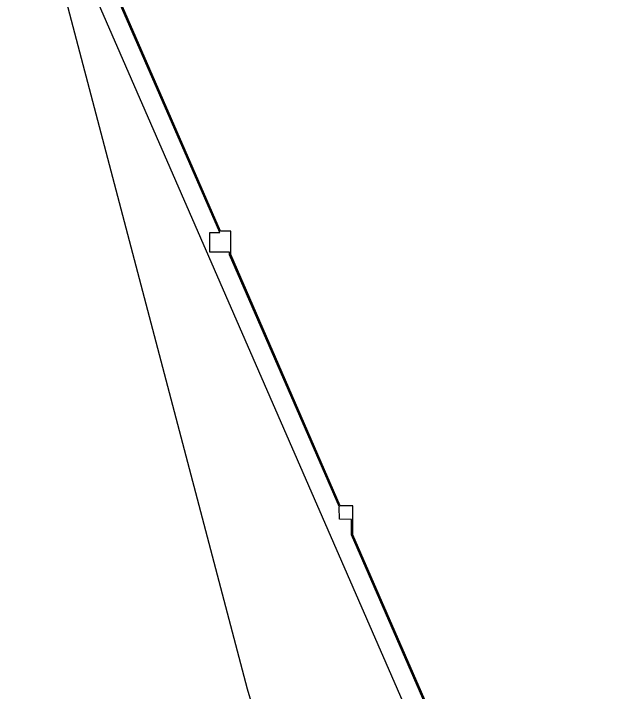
# Model space of a CAD drawing. Header units: millimetres. Extents: x -26983 to 60590, y 825 to 42375.
# Drawn here: x 55604 to 56085, y 17347 to 17886 of the extents above; entities that cross this region are included whole.
import ezdxf

# ---------------------------------------------------------------- set-up
doc = ezdxf.new("R2010")
doc.units = ezdxf.units.MM
doc.header["$LTSCALE"] = 100
doc.header["$MEASUREMENT"] = 0
doc.layers.get('0').update_dxf_attribs({"linetype": 'CONTINUOUS'})
doc.layers.add('ELE9', color=9, linetype='CONTINUOUS')

# ---------------------------------------------------------------- blocks, each defined once
blk = doc.blocks.new('B2FF')
at = {"layer": 'ELE9', "color": 253, "ltscale": 0.1}
for points in [[(37147911.4, 537696.3), (37124524.7, 591369.2), (37124524.7, 630346.3), (37174174.7, 630346.3), (37174174.7, 643846.3), (37351674.7, 643846.3), (37351674.7, 638946.3), (37355274.7, 638946.3), (37355274.7, 623346.3), (37351674.7, 623346.3)], [(37152074.7, 537696.3), (37152074.7, 538496.3), (37148435.5, 538496.3), (37141674.7, 554012.4), (37141674.7, 554646.3), (37141186.7, 554658.3), (37141174.7, 555146.3), (37141180.6, 555146.3), (37136719.3, 565385.1), (37136719.3, 565496.3), (37135919.3, 565496.3), (37135919.3, 566296.3), (37136322.3, 566296.3), (37130244, 580246.2)], [(37148359.3, 538796.3), (37141724.7, 554022.8), (37141724.7, 555196.3), (37141213.4, 555196.3), (37136769.3, 565395.5), (37136769.3, 566346.3), (37136355, 566346.3), (37130294, 580256.6)]]:
    blk.add_lwpolyline(points, dxfattribs=at)
at = {"layer": 'ELE9', "color": 253}
blk.add_lwpolyline([(37128670, 581095.9), (37137442.7, 547768.5), (37137855.2, 546363.4), (37138177.1, 545468.9), (37138599.6, 544610.4), (37139230, 543532.2), (37139875.9, 542544.3), (37140451.6, 541813.8), (37141090.1, 541136.1), (37141780.5, 540523.8), (37142699.2, 539843.9), (37143845.7, 539086.4), (37144812.6, 538520.4), (37145659.3, 538124.2), (37146723.2, 537733.2), (37147900.9, 537378.7), (37148764.4, 537183.2), (37149613, 537094.4), (37150980.9, 537050.9), (37359310.2, 537050.9)], dxfattribs=at)

msp = doc.modelspace()

# ---------------------------------------------------------------- block references
at = {"xscale": 0.01956471256889679, "yscale": 0.01956471256889679, "zscale": 0.01956471256889679}
msp.add_blockref('B2FF', (-670794.07, 6632.61), dxfattribs=at)

doc.saveas('drawing.dxf')
